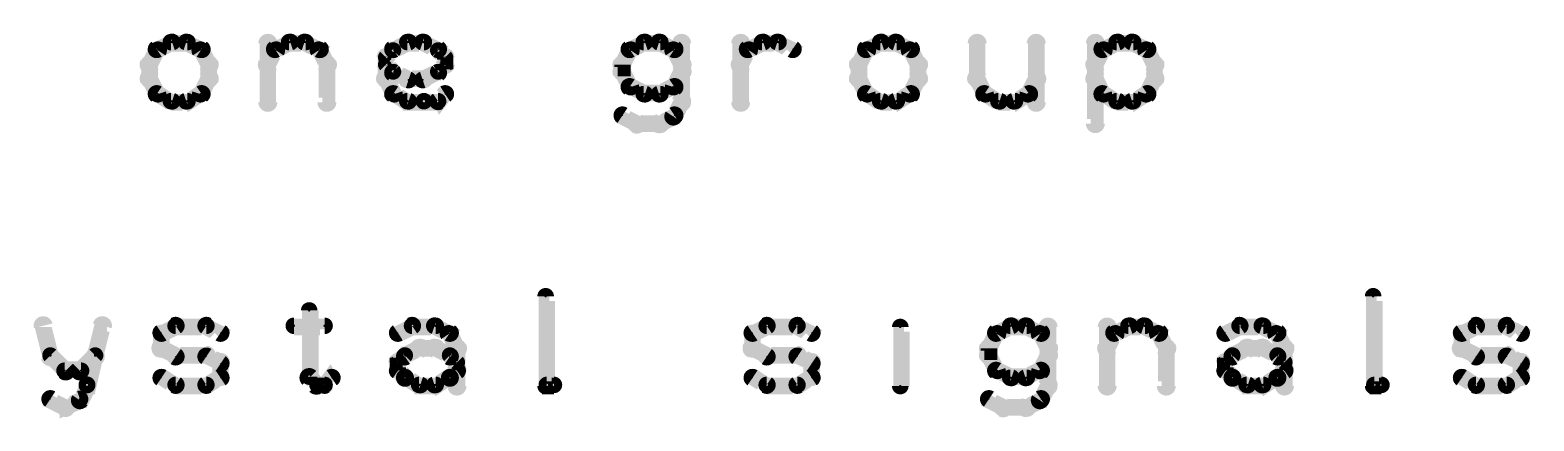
# Model space of a CAD drawing. Extents: x 7835 to 14160, y 8914 to 11568.
# Drawn here: x 13524 to 14160, y 8914 to 9080 of the extents above; entities that cross this region are included whole.
import ezdxf

# ---------------------------------------------------------------- set-up
doc = ezdxf.new("R2010")
doc.units = 0
doc.layers.add('DOCUMENTATION1', color=3, linetype='CONTINUOUS')

msp = doc.modelspace()

# ---------------------------------------------------------------- linework, layer by layer
at = {"layer": 'DOCUMENTATION1', "color": 94}
for points in [[(13585, 9073, 4, 4, 1), (13584, 9076, 0, 0, 0), (13584, 9074, 0, 0, 0), (13584, 9074, 7, 7, 0), (13578, 9071, 7, 7, 0), (13578, 9071, 0, 0, 0), (13578, 9071, 4, 4, 0), (13577, 9073, 4, 4, 1), (13579, 9070, 0, 0, 0)], [(13591, 9073, 4, 4, 1), (13591, 9076, 0, 0, 0), (13591, 9074, 0, 0, 0), (13591, 9074, 7, 7, 0), (13584, 9074, 7, 7, 0), (13584, 9074, 0, 0, 0), (13584, 9074, 4, 4, 0), (13584, 9076, 4, 4, 1), (13584, 9073, 0, 0, 0)], [(13596, 9070, 4, 4, 1), (13598, 9073, 0, 0, 0), (13597, 9071, 0, 0, 0), (13597, 9071, 7, 7, 0), (13591, 9074, 7, 7, 0), (13591, 9074, 0, 0, 0), (13591, 9074, 4, 4, 0), (13591, 9076, 4, 4, 1), (13590, 9073, 0, 0, 0)], [(13623, 9049, 4, 4, 1), (13627, 9049, 0, 0, 0), (13625, 9049, 0, 0, 0), (13625, 9049, 7, 7, 0), (13625, 9074, 7, 7, 0), (13625, 9074, 0, 0, 0), (13625, 9074, 4, 4, 0), (13627, 9074, 4, 4, 1), (13623, 9074, 0, 0, 0)], [(13627, 9073, 4, 4, 1), (13629, 9070, 0, 0, 0), (13628, 9071, 0, 0, 0), (13628, 9071, 7, 7, 0), (13634, 9074, 7, 7, 0), (13634, 9074, 0, 0, 0), (13634, 9074, 4, 4, 0), (13635, 9073, 4, 4, 1), (13634, 9076, 0, 0, 0)], [(13634, 9076, 4, 4, 1), (13634, 9073, 0, 0, 0), (13634, 9074, 0, 0, 0), (13634, 9074, 7, 7, 0), (13641, 9074, 7, 7, 0), (13641, 9074, 0, 0, 0), (13641, 9074, 4, 4, 0), (13641, 9073, 4, 4, 1), (13641, 9076, 0, 0, 0)], [(13641, 9076, 4, 4, 1), (13640, 9073, 0, 0, 0), (13641, 9074, 0, 0, 0), (13641, 9074, 7, 7, 0), (13647, 9071, 7, 7, 0), (13647, 9071, 0, 0, 0), (13647, 9071, 4, 4, 0), (13646, 9070, 4, 4, 1), (13648, 9073, 0, 0, 0)], [(13677, 9073, 4, 4, 1), (13679, 9070, 0, 0, 0), (13678, 9071, 0, 0, 0), (13678, 9071, 7, 7, 0), (13684, 9074, 7, 7, 0), (13684, 9074, 0, 0, 0), (13684, 9074, 4, 4, 0), (13685, 9073, 4, 4, 1), (13684, 9076, 0, 0, 0)], [(13684, 9076, 4, 4, 1), (13684, 9073, 0, 0, 0), (13684, 9074, 0, 0, 0), (13684, 9074, 7, 7, 0), (13691, 9074, 7, 7, 0), (13691, 9074, 0, 0, 0), (13691, 9074, 4, 4, 0), (13691, 9073, 4, 4, 1), (13691, 9076, 0, 0, 0)], [(13691, 9076, 4, 4, 1), (13690, 9073, 0, 0, 0), (13691, 9074, 0, 0, 0), (13691, 9074, 7, 7, 0), (13697, 9071, 7, 7, 0), (13697, 9071, 0, 0, 0), (13697, 9071, 4, 4, 0), (13696, 9070, 4, 4, 1), (13698, 9073, 0, 0, 0)], [(13785, 9073, 4, 4, 1), (13784, 9076, 0, 0, 0), (13784, 9074, 0, 0, 0), (13784, 9074, 7, 7, 0), (13778, 9071, 7, 7, 0), (13778, 9071, 0, 0, 0), (13778, 9071, 4, 4, 0), (13777, 9073, 4, 4, 1), (13779, 9070, 0, 0, 0)], [(13791, 9073, 4, 4, 1), (13791, 9076, 0, 0, 0), (13791, 9074, 0, 0, 0), (13791, 9074, 7, 7, 0), (13784, 9074, 7, 7, 0), (13784, 9074, 0, 0, 0), (13784, 9074, 4, 4, 0), (13784, 9076, 4, 4, 1), (13784, 9073, 0, 0, 0)], [(13796, 9070, 4, 4, 1), (13798, 9073, 0, 0, 0), (13797, 9071, 0, 0, 0), (13797, 9071, 7, 7, 0), (13791, 9074, 7, 7, 0), (13791, 9074, 0, 0, 0), (13791, 9074, 4, 4, 0), (13791, 9076, 4, 4, 1), (13790, 9073, 0, 0, 0)], [(13802, 9074, 4, 4, 1), (13798, 9074, 0, 0, 0), (13800, 9074, 0, 0, 0), (13800, 9074, 7, 7, 0), (13800, 9049, 7, 7, 0), (13800, 9049, 0, 0, 0), (13800, 9049, 4, 4, 0), (13798, 9049, 4, 4, 1), (13802, 9049, 0, 0, 0)], [(13823, 9049, 4, 4, 1), (13827, 9049, 0, 0, 0), (13825, 9049, 0, 0, 0), (13825, 9049, 7, 7, 0), (13825, 9074, 7, 7, 0), (13825, 9074, 0, 0, 0), (13825, 9074, 4, 4, 0), (13827, 9074, 4, 4, 1), (13823, 9074, 0, 0, 0)], [(13827, 9073, 4, 4, 1), (13829, 9070, 0, 0, 0), (13828, 9071, 0, 0, 0), (13828, 9071, 7, 7, 0), (13834, 9074, 7, 7, 0), (13834, 9074, 0, 0, 0), (13834, 9074, 4, 4, 0), (13835, 9073, 4, 4, 1), (13834, 9076, 0, 0, 0)], [(13834, 9076, 4, 4, 1), (13834, 9073, 0, 0, 0), (13834, 9074, 0, 0, 0), (13834, 9074, 7, 7, 0), (13841, 9074, 7, 7, 0), (13841, 9074, 0, 0, 0), (13841, 9074, 4, 4, 0), (13841, 9073, 4, 4, 1), (13841, 9076, 0, 0, 0)], [(13841, 9076, 4, 4, 1), (13840, 9073, 0, 0, 0), (13841, 9074, 0, 0, 0), (13841, 9074, 7, 7, 0), (13847, 9071, 7, 7, 0), (13847, 9071, 0, 0, 0), (13847, 9071, 4, 4, 0), (13846, 9070, 4, 4, 1), (13848, 9073, 0, 0, 0)], [(13885, 9073, 4, 4, 1), (13884, 9076, 0, 0, 0), (13884, 9074, 0, 0, 0), (13884, 9074, 7, 7, 0), (13878, 9071, 7, 7, 0), (13878, 9071, 0, 0, 0), (13878, 9071, 4, 4, 0), (13877, 9073, 4, 4, 1), (13879, 9070, 0, 0, 0)], [(13891, 9073, 4, 4, 1), (13891, 9076, 0, 0, 0), (13891, 9074, 0, 0, 0), (13891, 9074, 7, 7, 0), (13884, 9074, 7, 7, 0), (13884, 9074, 0, 0, 0), (13884, 9074, 4, 4, 0), (13884, 9076, 4, 4, 1), (13884, 9073, 0, 0, 0)], [(13896, 9070, 4, 4, 1), (13898, 9073, 0, 0, 0), (13897, 9071, 0, 0, 0), (13897, 9071, 7, 7, 0), (13891, 9074, 7, 7, 0), (13891, 9074, 0, 0, 0), (13891, 9074, 4, 4, 0), (13891, 9076, 4, 4, 1), (13890, 9073, 0, 0, 0)], [(13927, 9074, 4, 4, 1), (13923, 9074, 0, 0, 0), (13925, 9074, 0, 0, 0), (13925, 9074, 7, 7, 0), (13925, 9059, 7, 7, 0), (13925, 9059, 0, 0, 0), (13925, 9059, 4, 4, 0), (13923, 9059, 4, 4, 1), (13927, 9059, 0, 0, 0)], [(13952, 9074, 4, 4, 1), (13948, 9074, 0, 0, 0), (13950, 9074, 0, 0, 0), (13950, 9074, 7, 7, 0), (13950, 9049, 7, 7, 0), (13950, 9049, 0, 0, 0), (13950, 9049, 4, 4, 0), (13948, 9049, 4, 4, 1), (13952, 9049, 0, 0, 0)], [(13977, 9074, 4, 4, 1), (13973, 9074, 0, 0, 0), (13975, 9074, 0, 0, 0), (13975, 9074, 7, 7, 0), (13975, 9040, 7, 7, 0), (13975, 9040, 0, 0, 0), (13975, 9040, 4, 4, 0), (13973, 9040, 4, 4, 1), (13977, 9040, 0, 0, 0)], [(13985, 9073, 4, 4, 1), (13984, 9076, 0, 0, 0), (13984, 9074, 0, 0, 0), (13984, 9074, 7, 7, 0), (13978, 9071, 7, 7, 0), (13978, 9071, 0, 0, 0), (13978, 9071, 4, 4, 0), (13977, 9073, 4, 4, 1), (13979, 9070, 0, 0, 0)], [(13991, 9073, 4, 4, 1), (13991, 9076, 0, 0, 0), (13991, 9074, 0, 0, 0), (13991, 9074, 7, 7, 0), (13984, 9074, 7, 7, 0), (13984, 9074, 0, 0, 0), (13984, 9074, 4, 4, 0), (13984, 9076, 4, 4, 1), (13984, 9073, 0, 0, 0)], [(13996, 9070, 4, 4, 1), (13998, 9073, 0, 0, 0), (13997, 9071, 0, 0, 0), (13997, 9071, 7, 7, 0), (13991, 9074, 7, 7, 0), (13991, 9074, 0, 0, 0), (13991, 9074, 4, 4, 0), (13991, 9076, 4, 4, 1), (13990, 9073, 0, 0, 0)], [(13580, 9070, 4, 4, 1), (13577, 9072, 0, 0, 0), (13578, 9071, 0, 0, 0), (13578, 9071, 7, 7, 0), (13575, 9065, 7, 7, 0), (13575, 9065, 0, 0, 0), (13575, 9065, 4, 4, 0), (13573, 9066, 4, 4, 1), (13577, 9064, 0, 0, 0)], [(13577, 9065, 4, 4, 1), (13573, 9065, 0, 0, 0), (13575, 9065, 0, 0, 0), (13575, 9065, 7, 7, 0), (13575, 9059, 7, 7, 0), (13575, 9059, 0, 0, 0), (13575, 9059, 4, 4, 0), (13573, 9059, 4, 4, 1), (13577, 9059, 0, 0, 0)], [(13598, 9064, 4, 4, 1), (13602, 9066, 0, 0, 0), (13600, 9065, 0, 0, 0), (13600, 9065, 7, 7, 0), (13597, 9071, 7, 7, 0), (13597, 9071, 0, 0, 0), (13597, 9071, 4, 4, 0), (13598, 9072, 4, 4, 1), (13595, 9070, 0, 0, 0)], [(13598, 9059, 4, 4, 1), (13602, 9059, 0, 0, 0), (13600, 9059, 0, 0, 0), (13600, 9059, 7, 7, 0), (13600, 9065, 7, 7, 0), (13600, 9065, 0, 0, 0), (13600, 9065, 4, 4, 0), (13602, 9065, 4, 4, 1), (13598, 9065, 0, 0, 0)], [(13623, 9066, 4, 4, 1), (13627, 9064, 0, 0, 0), (13625, 9065, 0, 0, 0), (13625, 9065, 7, 7, 0), (13628, 9071, 7, 7, 0), (13628, 9071, 0, 0, 0), (13628, 9071, 4, 4, 0), (13630, 9070, 4, 4, 1), (13627, 9072, 0, 0, 0)], [(13648, 9072, 4, 4, 1), (13645, 9070, 0, 0, 0), (13647, 9071, 0, 0, 0), (13647, 9071, 7, 7, 0), (13650, 9065, 7, 7, 0), (13650, 9065, 0, 0, 0), (13650, 9065, 4, 4, 0), (13648, 9064, 4, 4, 1), (13652, 9066, 0, 0, 0)], [(13652, 9065, 4, 4, 1), (13648, 9065, 0, 0, 0), (13650, 9065, 0, 0, 0), (13650, 9065, 7, 7, 0), (13650, 9049, 7, 7, 0), (13650, 9049, 0, 0, 0), (13650, 9049, 4, 4, 0), (13648, 9049, 4, 4, 1), (13652, 9049, 0, 0, 0)], [(13673, 9059, 4, 4, 1), (13677, 9059, 0, 0, 0), (13675, 9059, 0, 0, 0), (13675, 9059, 7, 7, 0), (13675, 9068, 7, 7, 0), (13675, 9068, 0, 0, 0), (13675, 9068, 4, 4, 0), (13677, 9068, 4, 4, 1), (13673, 9068, 0, 0, 0)], [(13674, 9069, 4, 4, 1), (13676, 9067, 0, 0, 0), (13675, 9068, 0, 0, 0), (13675, 9068, 7, 7, 0), (13678, 9071, 7, 7, 0), (13678, 9071, 0, 0, 0), (13678, 9071, 4, 4, 0), (13679, 9070, 4, 4, 1), (13677, 9072, 0, 0, 0)], [(13698, 9072, 4, 4, 1), (13696, 9070, 0, 0, 0), (13697, 9071, 0, 0, 0), (13697, 9071, 7, 7, 0), (13700, 9068, 7, 7, 0), (13700, 9068, 0, 0, 0), (13700, 9068, 4, 4, 0), (13699, 9067, 4, 4, 1), (13701, 9069, 0, 0, 0)], [(13702, 9068, 4, 4, 1), (13698, 9068, 0, 0, 0), (13700, 9068, 0, 0, 0), (13700, 9068, 7, 7, 0), (13700, 9065, 7, 7, 0), (13700, 9065, 0, 0, 0), (13700, 9065, 4, 4, 0), (13698, 9065, 4, 4, 1), (13702, 9065, 0, 0, 0)], [(13780, 9070, 4, 4, 1), (13777, 9072, 0, 0, 0), (13778, 9071, 0, 0, 0), (13778, 9071, 7, 7, 0), (13775, 9065, 7, 7, 0), (13775, 9065, 0, 0, 0), (13775, 9065, 4, 4, 0), (13773, 9066, 4, 4, 1), (13777, 9064, 0, 0, 0)], [(13777, 9065, 4, 4, 1), (13773, 9065, 0, 0, 0), (13775, 9065, 0, 0, 0), (13775, 9065, 7, 7, 0), (13775, 9062, 7, 7, 0), (13775, 9062, 0, 0, 0), (13775, 9062, 4, 4, 0), (13773, 9062, 4, 4, 1), (13777, 9062, 0, 0, 0)], [(13798, 9064, 4, 4, 1), (13802, 9066, 0, 0, 0), (13800, 9065, 0, 0, 0), (13800, 9065, 7, 7, 0), (13797, 9071, 7, 7, 0), (13797, 9071, 0, 0, 0), (13797, 9071, 4, 4, 0), (13798, 9072, 4, 4, 1), (13795, 9070, 0, 0, 0)], [(13823, 9066, 4, 4, 1), (13827, 9064, 0, 0, 0), (13825, 9065, 0, 0, 0), (13825, 9065, 7, 7, 0), (13828, 9071, 7, 7, 0), (13828, 9071, 0, 0, 0), (13828, 9071, 4, 4, 0), (13830, 9070, 4, 4, 1), (13827, 9072, 0, 0, 0)], [(13880, 9070, 4, 4, 1), (13877, 9072, 0, 0, 0), (13878, 9071, 0, 0, 0), (13878, 9071, 7, 7, 0), (13875, 9065, 7, 7, 0), (13875, 9065, 0, 0, 0), (13875, 9065, 4, 4, 0), (13873, 9066, 4, 4, 1), (13877, 9064, 0, 0, 0)], [(13877, 9065, 4, 4, 1), (13873, 9065, 0, 0, 0), (13875, 9065, 0, 0, 0), (13875, 9065, 7, 7, 0), (13875, 9059, 7, 7, 0), (13875, 9059, 0, 0, 0), (13875, 9059, 4, 4, 0), (13873, 9059, 4, 4, 1), (13877, 9059, 0, 0, 0)], [(13898, 9064, 4, 4, 1), (13902, 9066, 0, 0, 0), (13900, 9065, 0, 0, 0), (13900, 9065, 7, 7, 0), (13897, 9071, 7, 7, 0), (13897, 9071, 0, 0, 0), (13897, 9071, 4, 4, 0), (13898, 9072, 4, 4, 1), (13895, 9070, 0, 0, 0)], [(13898, 9059, 4, 4, 1), (13902, 9059, 0, 0, 0), (13900, 9059, 0, 0, 0), (13900, 9059, 7, 7, 0), (13900, 9065, 7, 7, 0), (13900, 9065, 0, 0, 0), (13900, 9065, 4, 4, 0), (13902, 9065, 4, 4, 1), (13898, 9065, 0, 0, 0)], [(13980, 9070, 4, 4, 1), (13977, 9072, 0, 0, 0), (13978, 9071, 0, 0, 0), (13978, 9071, 7, 7, 0), (13975, 9065, 7, 7, 0), (13975, 9065, 0, 0, 0), (13975, 9065, 4, 4, 0), (13973, 9066, 4, 4, 1), (13977, 9064, 0, 0, 0)], [(13977, 9065, 4, 4, 1), (13973, 9065, 0, 0, 0), (13975, 9065, 0, 0, 0), (13975, 9065, 7, 7, 0), (13975, 9059, 7, 7, 0), (13975, 9059, 0, 0, 0), (13975, 9059, 4, 4, 0), (13973, 9059, 4, 4, 1), (13977, 9059, 0, 0, 0)], [(13998, 9064, 4, 4, 1), (14002, 9066, 0, 0, 0), (14000, 9065, 0, 0, 0), (14000, 9065, 7, 7, 0), (13997, 9071, 7, 7, 0), (13997, 9071, 0, 0, 0), (13997, 9071, 4, 4, 0), (13998, 9072, 4, 4, 1), (13995, 9070, 0, 0, 0)], [(13998, 9059, 4, 4, 1), (14002, 9059, 0, 0, 0), (14000, 9059, 0, 0, 0), (14000, 9059, 7, 7, 0), (14000, 9065, 7, 7, 0), (14000, 9065, 0, 0, 0), (14000, 9065, 4, 4, 0), (14002, 9065, 4, 4, 1), (13998, 9065, 0, 0, 0)], [(13577, 9060, 4, 4, 1), (13573, 9058, 0, 0, 0), (13575, 9059, 0, 0, 0), (13575, 9059, 7, 7, 0), (13578, 9053, 7, 7, 0), (13578, 9053, 0, 0, 0), (13578, 9053, 4, 4, 0), (13577, 9052, 4, 4, 1), (13580, 9053, 0, 0, 0)], [(13595, 9053, 4, 4, 1), (13598, 9052, 0, 0, 0), (13597, 9053, 0, 0, 0), (13597, 9053, 7, 7, 0), (13600, 9059, 7, 7, 0), (13600, 9059, 0, 0, 0), (13600, 9059, 4, 4, 0), (13602, 9058, 4, 4, 1), (13598, 9060, 0, 0, 0)], [(13677, 9052, 4, 4, 1), (13680, 9053, 0, 0, 0), (13678, 9053, 0, 0, 0), (13678, 9053, 7, 7, 0), (13675, 9059, 7, 7, 0), (13675, 9059, 0, 0, 0), (13675, 9059, 4, 4, 0), (13677, 9060, 4, 4, 1), (13673, 9058, 0, 0, 0)], [(13677, 9061, 4, 4, 1), (13679, 9063, 0, 0, 0), (13678, 9062, 0, 0, 0), (13678, 9062, 7, 7, 0), (13675, 9065, 7, 7, 0), (13675, 9065, 0, 0, 0), (13675, 9065, 4, 4, 0), (13676, 9066, 4, 4, 1), (13674, 9064, 0, 0, 0)], [(13684, 9057, 4, 4, 1), (13685, 9060, 0, 0, 0), (13684, 9059, 0, 0, 0), (13684, 9059, 7, 7, 0), (13678, 9062, 7, 7, 0), (13678, 9062, 0, 0, 0), (13678, 9062, 4, 4, 0), (13679, 9063, 4, 4, 1), (13677, 9060, 0, 0, 0)], [(13691, 9057, 4, 4, 1), (13691, 9061, 0, 0, 0), (13691, 9059, 0, 0, 0), (13691, 9059, 7, 7, 0), (13684, 9059, 7, 7, 0), (13684, 9059, 0, 0, 0), (13684, 9059, 4, 4, 0), (13684, 9061, 4, 4, 1), (13684, 9057, 0, 0, 0)], [(13698, 9060, 4, 4, 1), (13696, 9063, 0, 0, 0), (13697, 9062, 0, 0, 0), (13697, 9062, 7, 7, 0), (13691, 9059, 7, 7, 0), (13691, 9059, 0, 0, 0), (13691, 9059, 4, 4, 0), (13690, 9060, 4, 4, 1), (13691, 9057, 0, 0, 0)], [(13701, 9064, 4, 4, 1), (13699, 9066, 0, 0, 0), (13700, 9065, 0, 0, 0), (13700, 9065, 7, 7, 0), (13697, 9062, 7, 7, 0), (13697, 9062, 0, 0, 0), (13697, 9062, 4, 4, 0), (13696, 9063, 4, 4, 1), (13698, 9061, 0, 0, 0)], [(13777, 9063, 4, 4, 1), (13773, 9061, 0, 0, 0), (13775, 9062, 0, 0, 0), (13775, 9062, 7, 7, 0), (13778, 9056, 7, 7, 0), (13778, 9056, 0, 0, 0), (13778, 9056, 4, 4, 0), (13777, 9055, 4, 4, 1), (13780, 9056, 0, 0, 0)], [(13795, 9056, 4, 4, 1), (13798, 9055, 0, 0, 0), (13797, 9056, 0, 0, 0), (13797, 9056, 7, 7, 0), (13800, 9062, 7, 7, 0), (13800, 9062, 0, 0, 0), (13800, 9062, 4, 4, 0), (13802, 9061, 4, 4, 1), (13798, 9063, 0, 0, 0)], [(13877, 9060, 4, 4, 1), (13873, 9058, 0, 0, 0), (13875, 9059, 0, 0, 0), (13875, 9059, 7, 7, 0), (13878, 9053, 7, 7, 0), (13878, 9053, 0, 0, 0), (13878, 9053, 4, 4, 0), (13877, 9052, 4, 4, 1), (13880, 9053, 0, 0, 0)], [(13895, 9053, 4, 4, 1), (13898, 9052, 0, 0, 0), (13897, 9053, 0, 0, 0), (13897, 9053, 7, 7, 0), (13900, 9059, 7, 7, 0), (13900, 9059, 0, 0, 0), (13900, 9059, 4, 4, 0), (13902, 9058, 4, 4, 1), (13898, 9060, 0, 0, 0)], [(13927, 9060, 4, 4, 1), (13923, 9058, 0, 0, 0), (13925, 9059, 0, 0, 0), (13925, 9059, 7, 7, 0), (13928, 9053, 7, 7, 0), (13928, 9053, 0, 0, 0), (13928, 9053, 4, 4, 0), (13927, 9052, 4, 4, 1), (13930, 9053, 0, 0, 0)], [(13945, 9053, 4, 4, 1), (13948, 9052, 0, 0, 0), (13947, 9053, 0, 0, 0), (13947, 9053, 7, 7, 0), (13950, 9059, 7, 7, 0), (13950, 9059, 0, 0, 0), (13950, 9059, 4, 4, 0), (13952, 9058, 4, 4, 1), (13948, 9060, 0, 0, 0)], [(13977, 9060, 4, 4, 1), (13973, 9058, 0, 0, 0), (13975, 9059, 0, 0, 0), (13975, 9059, 7, 7, 0), (13978, 9053, 7, 7, 0), (13978, 9053, 0, 0, 0), (13978, 9053, 4, 4, 0), (13977, 9052, 4, 4, 1), (13980, 9053, 0, 0, 0)], [(13995, 9053, 4, 4, 1), (13998, 9052, 0, 0, 0), (13997, 9053, 0, 0, 0), (13997, 9053, 7, 7, 0), (14000, 9059, 7, 7, 0), (14000, 9059, 0, 0, 0), (14000, 9059, 4, 4, 0), (14002, 9058, 4, 4, 1), (13998, 9060, 0, 0, 0)], [(13579, 9054, 4, 4, 1), (13577, 9051, 0, 0, 0), (13578, 9053, 0, 0, 0), (13578, 9053, 7, 7, 0), (13584, 9049, 7, 7, 0), (13584, 9049, 0, 0, 0), (13584, 9049, 4, 4, 0), (13584, 9048, 4, 4, 1), (13585, 9051, 0, 0, 0)], [(13590, 9051, 4, 4, 1), (13591, 9048, 0, 0, 0), (13591, 9049, 0, 0, 0), (13591, 9049, 7, 7, 0), (13597, 9053, 7, 7, 0), (13597, 9053, 0, 0, 0), (13597, 9053, 4, 4, 0), (13598, 9051, 4, 4, 1), (13596, 9054, 0, 0, 0)], [(13684, 9048, 4, 4, 1), (13685, 9051, 0, 0, 0), (13684, 9049, 0, 0, 0), (13684, 9049, 7, 7, 0), (13678, 9053, 7, 7, 0), (13678, 9053, 0, 0, 0), (13678, 9053, 4, 4, 0), (13679, 9054, 4, 4, 1), (13677, 9051, 0, 0, 0)], [(13701, 9051, 4, 4, 1), (13699, 9054, 0, 0, 0), (13700, 9053, 0, 0, 0), (13700, 9053, 7, 7, 0), (13697, 9049, 7, 7, 0), (13697, 9049, 0, 0, 0), (13697, 9049, 4, 4, 0), (13696, 9051, 4, 4, 1), (13698, 9048, 0, 0, 0)], [(13779, 9057, 4, 4, 1), (13777, 9054, 0, 0, 0), (13778, 9056, 0, 0, 0), (13778, 9056, 7, 7, 0), (13784, 9053, 7, 7, 0), (13784, 9053, 0, 0, 0), (13784, 9053, 4, 4, 0), (13784, 9051, 4, 4, 1), (13785, 9054, 0, 0, 0)], [(13790, 9054, 4, 4, 1), (13791, 9051, 0, 0, 0), (13791, 9053, 0, 0, 0), (13791, 9053, 7, 7, 0), (13797, 9056, 7, 7, 0), (13797, 9056, 0, 0, 0), (13797, 9056, 4, 4, 0), (13798, 9054, 4, 4, 1), (13796, 9057, 0, 0, 0)], [(13879, 9054, 4, 4, 1), (13877, 9051, 0, 0, 0), (13878, 9053, 0, 0, 0), (13878, 9053, 7, 7, 0), (13884, 9049, 7, 7, 0), (13884, 9049, 0, 0, 0), (13884, 9049, 4, 4, 0), (13884, 9048, 4, 4, 1), (13885, 9051, 0, 0, 0)], [(13890, 9051, 4, 4, 1), (13891, 9048, 0, 0, 0), (13891, 9049, 0, 0, 0), (13891, 9049, 7, 7, 0), (13897, 9053, 7, 7, 0), (13897, 9053, 0, 0, 0), (13897, 9053, 4, 4, 0), (13898, 9051, 4, 4, 1), (13896, 9054, 0, 0, 0)], [(13929, 9054, 4, 4, 1), (13927, 9051, 0, 0, 0), (13928, 9053, 0, 0, 0), (13928, 9053, 7, 7, 0), (13934, 9049, 7, 7, 0), (13934, 9049, 0, 0, 0), (13934, 9049, 4, 4, 0), (13934, 9048, 4, 4, 1), (13935, 9051, 0, 0, 0)], [(13940, 9051, 4, 4, 1), (13941, 9048, 0, 0, 0), (13941, 9049, 0, 0, 0), (13941, 9049, 7, 7, 0), (13947, 9053, 7, 7, 0), (13947, 9053, 0, 0, 0), (13947, 9053, 4, 4, 0), (13948, 9051, 4, 4, 1), (13946, 9054, 0, 0, 0)], [(13979, 9054, 4, 4, 1), (13977, 9051, 0, 0, 0), (13978, 9053, 0, 0, 0), (13978, 9053, 7, 7, 0), (13984, 9049, 7, 7, 0), (13984, 9049, 0, 0, 0), (13984, 9049, 4, 4, 0), (13984, 9048, 4, 4, 1), (13985, 9051, 0, 0, 0)], [(13990, 9051, 4, 4, 1), (13991, 9048, 0, 0, 0), (13991, 9049, 0, 0, 0), (13991, 9049, 7, 7, 0), (13997, 9053, 7, 7, 0), (13997, 9053, 0, 0, 0), (13997, 9053, 4, 4, 0), (13998, 9051, 4, 4, 1), (13996, 9054, 0, 0, 0)], [(13584, 9051, 4, 4, 1), (13584, 9048, 0, 0, 0), (13584, 9049, 0, 0, 0), (13584, 9049, 7, 7, 0), (13591, 9049, 7, 7, 0), (13591, 9049, 0, 0, 0), (13591, 9049, 4, 4, 0), (13591, 9048, 4, 4, 1), (13591, 9051, 0, 0, 0)], [(13691, 9048, 4, 4, 1), (13691, 9051, 0, 0, 0), (13691, 9049, 0, 0, 0), (13691, 9049, 7, 7, 0), (13684, 9049, 7, 7, 0), (13684, 9049, 0, 0, 0), (13684, 9049, 4, 4, 0), (13684, 9051, 4, 4, 1), (13684, 9048, 0, 0, 0)], [(13697, 9048, 4, 4, 1), (13697, 9051, 0, 0, 0), (13697, 9049, 0, 0, 0), (13697, 9049, 7, 7, 0), (13691, 9049, 7, 7, 0), (13691, 9049, 0, 0, 0), (13691, 9049, 4, 4, 0), (13691, 9051, 4, 4, 1), (13691, 9048, 0, 0, 0)], [(13784, 9054, 4, 4, 1), (13784, 9051, 0, 0, 0), (13784, 9053, 0, 0, 0), (13784, 9053, 7, 7, 0), (13791, 9053, 7, 7, 0), (13791, 9053, 0, 0, 0), (13791, 9053, 4, 4, 0), (13791, 9051, 4, 4, 1), (13791, 9054, 0, 0, 0)], [(13802, 9049, 4, 4, 1), (13798, 9050, 0, 0, 0), (13800, 9049, 0, 0, 0), (13800, 9049, 7, 7, 0), (13797, 9043, 7, 7, 0), (13797, 9043, 0, 0, 0), (13797, 9043, 4, 4, 0), (13795, 9044, 4, 4, 1), (13798, 9042, 0, 0, 0)], [(13884, 9051, 4, 4, 1), (13884, 9048, 0, 0, 0), (13884, 9049, 0, 0, 0), (13884, 9049, 7, 7, 0), (13891, 9049, 7, 7, 0), (13891, 9049, 0, 0, 0), (13891, 9049, 4, 4, 0), (13891, 9048, 4, 4, 1), (13891, 9051, 0, 0, 0)], [(13934, 9051, 4, 4, 1), (13934, 9048, 0, 0, 0), (13934, 9049, 0, 0, 0), (13934, 9049, 7, 7, 0), (13941, 9049, 7, 7, 0), (13941, 9049, 0, 0, 0), (13941, 9049, 4, 4, 0), (13941, 9048, 4, 4, 1), (13941, 9051, 0, 0, 0)], [(13984, 9051, 4, 4, 1), (13984, 9048, 0, 0, 0), (13984, 9049, 0, 0, 0), (13984, 9049, 7, 7, 0), (13991, 9049, 7, 7, 0), (13991, 9049, 0, 0, 0), (13991, 9049, 4, 4, 0), (13991, 9048, 4, 4, 1), (13991, 9051, 0, 0, 0)], [(13780, 9038, 4, 4, 1), (13782, 9042, 0, 0, 0), (13781, 9040, 0, 0, 0), (13781, 9040, 7, 7, 0), (13775, 9043, 7, 7, 0), (13775, 9043, 0, 0, 0), (13775, 9043, 4, 4, 0), (13776, 9045, 4, 4, 1), (13774, 9042, 0, 0, 0)], [(13791, 9038, 4, 4, 1), (13791, 9042, 0, 0, 0), (13791, 9040, 0, 0, 0), (13791, 9040, 7, 7, 0), (13781, 9040, 7, 7, 0), (13781, 9040, 0, 0, 0), (13781, 9040, 4, 4, 0), (13781, 9042, 4, 4, 1), (13781, 9038, 0, 0, 0)], [(13798, 9042, 4, 4, 1), (13796, 9045, 0, 0, 0), (13797, 9043, 0, 0, 0), (13797, 9043, 7, 7, 0), (13791, 9040, 7, 7, 0), (13791, 9040, 0, 0, 0), (13791, 9040, 4, 4, 0), (13790, 9042, 4, 4, 1), (13791, 9038, 0, 0, 0)], [(13741, 8929, 4, 4, 1), (13744, 8929, 0, 0, 0), (13743, 8929, 0, 0, 0), (13743, 8929, 7, 7, 0), (13743, 8967, 7, 7, 0), (13743, 8967, 0, 0, 0), (13743, 8967, 4, 4, 0), (13744, 8967, 4, 4, 1), (13741, 8967, 0, 0, 0)], [(14091, 8929, 4, 4, 1), (14094, 8929, 0, 0, 0), (14093, 8929, 0, 0, 0), (14093, 8929, 7, 7, 0), (14093, 8967, 7, 7, 0), (14093, 8967, 0, 0, 0), (14093, 8967, 4, 4, 0), (14094, 8967, 4, 4, 1), (14091, 8967, 0, 0, 0)], [(13644, 8961, 4, 4, 1), (13641, 8961, 0, 0, 0), (13643, 8961, 0, 0, 0), (13643, 8961, 7, 7, 0), (13643, 8933, 7, 7, 0), (13643, 8933, 0, 0, 0), (13643, 8933, 4, 4, 0), (13641, 8933, 4, 4, 1), (13644, 8933, 0, 0, 0)], [(13893, 8964, 4, 4, 1), (13893, 8964, 0, 0, 0), (13893, 8964, 0, 0, 0), (13893, 8964, 7, 7, 0), (13893, 8964, 7, 7, 0), (13893, 8964, 0, 0, 0), (13893, 8964, 4, 4, 0), (13893, 8964, 4, 4, 1), (13893, 8964, 0, 0, 0)], [(13532, 8955, 4, 4, 1), (13528, 8954, 0, 0, 0), (13530, 8954, 0, 0, 0), (13530, 8954, 7, 7, 0), (13533, 8942, 7, 7, 0), (13533, 8942, 0, 0, 0), (13533, 8942, 4, 4, 0), (13531, 8941, 4, 4, 1), (13535, 8942, 0, 0, 0)], [(13550, 8942, 4, 4, 1), (13554, 8941, 0, 0, 0), (13552, 8942, 0, 0, 0), (13552, 8942, 7, 7, 0), (13555, 8954, 7, 7, 0), (13555, 8954, 0, 0, 0), (13555, 8954, 4, 4, 0), (13557, 8954, 4, 4, 1), (13553, 8955, 0, 0, 0)], [(13578, 8945, 4, 4, 1), (13582, 8945, 0, 0, 0), (13580, 8945, 0, 0, 0), (13580, 8945, 7, 7, 0), (13580, 8951, 7, 7, 0), (13580, 8951, 0, 0, 0), (13580, 8951, 4, 4, 0), (13582, 8951, 4, 4, 1), (13578, 8951, 0, 0, 0)], [(13579, 8953, 4, 4, 1), (13581, 8950, 0, 0, 0), (13580, 8951, 0, 0, 0), (13580, 8951, 7, 7, 0), (13586, 8954, 7, 7, 0), (13586, 8954, 0, 0, 0), (13586, 8954, 4, 4, 0), (13587, 8953, 4, 4, 1), (13585, 8956, 0, 0, 0)], [(13586, 8956, 4, 4, 1), (13586, 8953, 0, 0, 0), (13586, 8954, 0, 0, 0), (13586, 8954, 7, 7, 0), (13599, 8954, 7, 7, 0), (13599, 8954, 0, 0, 0), (13599, 8954, 4, 4, 0), (13599, 8953, 4, 4, 1), (13599, 8956, 0, 0, 0)], [(13600, 8956, 4, 4, 1), (13598, 8953, 0, 0, 0), (13599, 8954, 0, 0, 0), (13599, 8954, 7, 7, 0), (13605, 8951, 7, 7, 0), (13605, 8951, 0, 0, 0), (13605, 8951, 4, 4, 0), (13604, 8950, 4, 4, 1), (13606, 8953, 0, 0, 0)], [(13636, 8956, 4, 4, 1), (13636, 8953, 0, 0, 0), (13636, 8954, 0, 0, 0), (13636, 8954, 7, 7, 0), (13649, 8954, 7, 7, 0), (13649, 8954, 0, 0, 0), (13649, 8954, 4, 4, 0), (13649, 8953, 4, 4, 1), (13649, 8956, 0, 0, 0)], [(13679, 8953, 4, 4, 1), (13681, 8950, 0, 0, 0), (13680, 8951, 0, 0, 0), (13680, 8951, 7, 7, 0), (13686, 8954, 7, 7, 0), (13686, 8954, 0, 0, 0), (13686, 8954, 4, 4, 0), (13687, 8953, 4, 4, 1), (13685, 8956, 0, 0, 0)], [(13686, 8956, 4, 4, 1), (13686, 8953, 0, 0, 0), (13686, 8954, 0, 0, 0), (13686, 8954, 7, 7, 0), (13696, 8954, 7, 7, 0), (13696, 8954, 0, 0, 0), (13696, 8954, 4, 4, 0), (13696, 8953, 4, 4, 1), (13696, 8956, 0, 0, 0)], [(13696, 8956, 4, 4, 1), (13695, 8953, 0, 0, 0), (13696, 8954, 0, 0, 0), (13696, 8954, 7, 7, 0), (13702, 8951, 7, 7, 0), (13702, 8951, 0, 0, 0), (13702, 8951, 4, 4, 0), (13701, 8950, 4, 4, 1), (13703, 8953, 0, 0, 0)], [(13703, 8952, 4, 4, 1), (13700, 8950, 0, 0, 0), (13702, 8951, 0, 0, 0), (13702, 8951, 7, 7, 0), (13705, 8945, 7, 7, 0), (13705, 8945, 0, 0, 0), (13705, 8945, 4, 4, 0), (13703, 8944, 4, 4, 1), (13707, 8946, 0, 0, 0)], [(13828, 8945, 4, 4, 1), (13832, 8945, 0, 0, 0), (13830, 8945, 0, 0, 0), (13830, 8945, 7, 7, 0), (13830, 8951, 7, 7, 0), (13830, 8951, 0, 0, 0), (13830, 8951, 4, 4, 0), (13832, 8951, 4, 4, 1), (13828, 8951, 0, 0, 0)], [(13829, 8953, 4, 4, 1), (13831, 8950, 0, 0, 0), (13830, 8951, 0, 0, 0), (13830, 8951, 7, 7, 0), (13836, 8954, 7, 7, 0), (13836, 8954, 0, 0, 0), (13836, 8954, 4, 4, 0), (13837, 8953, 4, 4, 1), (13835, 8956, 0, 0, 0)], [(13836, 8956, 4, 4, 1), (13836, 8953, 0, 0, 0), (13836, 8954, 0, 0, 0), (13836, 8954, 7, 7, 0), (13849, 8954, 7, 7, 0), (13849, 8954, 0, 0, 0), (13849, 8954, 4, 4, 0), (13849, 8953, 4, 4, 1), (13849, 8956, 0, 0, 0)], [(13850, 8956, 4, 4, 1), (13848, 8953, 0, 0, 0), (13849, 8954, 0, 0, 0), (13849, 8954, 7, 7, 0), (13855, 8951, 7, 7, 0), (13855, 8951, 0, 0, 0), (13855, 8951, 4, 4, 0), (13854, 8950, 4, 4, 1), (13856, 8953, 0, 0, 0)], [(13891, 8929, 4, 4, 1), (13894, 8929, 0, 0, 0), (13893, 8929, 0, 0, 0), (13893, 8929, 7, 7, 0), (13893, 8954, 7, 7, 0), (13893, 8954, 0, 0, 0), (13893, 8954, 4, 4, 0), (13894, 8954, 4, 4, 1), (13891, 8954, 0, 0, 0)], [(13935, 8950, 4, 4, 1), (13932, 8952, 0, 0, 0), (13933, 8951, 0, 0, 0), (13933, 8951, 7, 7, 0), (13930, 8945, 7, 7, 0), (13930, 8945, 0, 0, 0), (13930, 8945, 4, 4, 0), (13928, 8946, 4, 4, 1), (13932, 8944, 0, 0, 0)], [(13940, 8953, 4, 4, 1), (13939, 8956, 0, 0, 0), (13939, 8954, 0, 0, 0), (13939, 8954, 7, 7, 0), (13933, 8951, 7, 7, 0), (13933, 8951, 0, 0, 0), (13933, 8951, 4, 4, 0), (13932, 8953, 4, 4, 1), (13934, 8950, 0, 0, 0)], [(13946, 8953, 4, 4, 1), (13946, 8956, 0, 0, 0), (13946, 8954, 0, 0, 0), (13946, 8954, 7, 7, 0), (13939, 8954, 7, 7, 0), (13939, 8954, 0, 0, 0), (13939, 8954, 4, 4, 0), (13939, 8956, 4, 4, 1), (13939, 8953, 0, 0, 0)], [(13951, 8950, 4, 4, 1), (13953, 8953, 0, 0, 0), (13952, 8951, 0, 0, 0), (13952, 8951, 7, 7, 0), (13946, 8954, 7, 7, 0), (13946, 8954, 0, 0, 0), (13946, 8954, 4, 4, 0), (13946, 8956, 4, 4, 1), (13945, 8953, 0, 0, 0)], [(13953, 8944, 4, 4, 1), (13957, 8946, 0, 0, 0), (13955, 8945, 0, 0, 0), (13955, 8945, 7, 7, 0), (13952, 8951, 7, 7, 0), (13952, 8951, 0, 0, 0), (13952, 8951, 4, 4, 0), (13953, 8952, 4, 4, 1), (13950, 8950, 0, 0, 0)], [(13957, 8954, 4, 4, 1), (13953, 8954, 0, 0, 0), (13955, 8954, 0, 0, 0), (13955, 8954, 7, 7, 0), (13955, 8929, 7, 7, 0), (13955, 8929, 0, 0, 0), (13955, 8929, 4, 4, 0), (13953, 8929, 4, 4, 1), (13957, 8929, 0, 0, 0)], [(13978, 8946, 4, 4, 1), (13982, 8944, 0, 0, 0), (13980, 8945, 0, 0, 0), (13980, 8945, 7, 7, 0), (13983, 8951, 7, 7, 0), (13983, 8951, 0, 0, 0), (13983, 8951, 4, 4, 0), (13985, 8950, 4, 4, 1), (13982, 8952, 0, 0, 0)], [(13978, 8929, 4, 4, 1), (13982, 8929, 0, 0, 0), (13980, 8929, 0, 0, 0), (13980, 8929, 7, 7, 0), (13980, 8954, 7, 7, 0), (13980, 8954, 0, 0, 0), (13980, 8954, 4, 4, 0), (13982, 8954, 4, 4, 1), (13978, 8954, 0, 0, 0)], [(13982, 8953, 4, 4, 1), (13984, 8950, 0, 0, 0), (13983, 8951, 0, 0, 0), (13983, 8951, 7, 7, 0), (13989, 8954, 7, 7, 0), (13989, 8954, 0, 0, 0), (13989, 8954, 4, 4, 0), (13990, 8953, 4, 4, 1), (13989, 8956, 0, 0, 0)], [(13989, 8956, 4, 4, 1), (13989, 8953, 0, 0, 0), (13989, 8954, 0, 0, 0), (13989, 8954, 7, 7, 0), (13996, 8954, 7, 7, 0), (13996, 8954, 0, 0, 0), (13996, 8954, 4, 4, 0), (13996, 8953, 4, 4, 1), (13996, 8956, 0, 0, 0)], [(13996, 8956, 4, 4, 1), (13995, 8953, 0, 0, 0), (13996, 8954, 0, 0, 0), (13996, 8954, 7, 7, 0), (14002, 8951, 7, 7, 0), (14002, 8951, 0, 0, 0), (14002, 8951, 4, 4, 0), (14001, 8950, 4, 4, 1), (14003, 8953, 0, 0, 0)], [(14003, 8952, 4, 4, 1), (14000, 8950, 0, 0, 0), (14002, 8951, 0, 0, 0), (14002, 8951, 7, 7, 0), (14005, 8945, 7, 7, 0), (14005, 8945, 0, 0, 0), (14005, 8945, 4, 4, 0), (14003, 8944, 4, 4, 1), (14007, 8946, 0, 0, 0)], [(14029, 8953, 4, 4, 1), (14031, 8950, 0, 0, 0), (14030, 8951, 0, 0, 0), (14030, 8951, 7, 7, 0), (14036, 8954, 7, 7, 0), (14036, 8954, 0, 0, 0), (14036, 8954, 4, 4, 0), (14037, 8953, 4, 4, 1), (14035, 8956, 0, 0, 0)], [(14036, 8956, 4, 4, 1), (14036, 8953, 0, 0, 0), (14036, 8954, 0, 0, 0), (14036, 8954, 7, 7, 0), (14046, 8954, 7, 7, 0), (14046, 8954, 0, 0, 0), (14046, 8954, 4, 4, 0), (14046, 8953, 4, 4, 1), (14046, 8956, 0, 0, 0)], [(14046, 8956, 4, 4, 1), (14045, 8953, 0, 0, 0), (14046, 8954, 0, 0, 0), (14046, 8954, 7, 7, 0), (14052, 8951, 7, 7, 0), (14052, 8951, 0, 0, 0), (14052, 8951, 4, 4, 0), (14051, 8950, 4, 4, 1), (14053, 8953, 0, 0, 0)], [(14053, 8952, 4, 4, 1), (14050, 8950, 0, 0, 0), (14052, 8951, 0, 0, 0), (14052, 8951, 7, 7, 0), (14055, 8945, 7, 7, 0), (14055, 8945, 0, 0, 0), (14055, 8945, 4, 4, 0), (14053, 8944, 4, 4, 1), (14057, 8946, 0, 0, 0)], [(14128, 8945, 4, 4, 1), (14132, 8945, 0, 0, 0), (14130, 8945, 0, 0, 0), (14130, 8945, 7, 7, 0), (14130, 8951, 7, 7, 0), (14130, 8951, 0, 0, 0), (14130, 8951, 4, 4, 0), (14132, 8951, 4, 4, 1), (14128, 8951, 0, 0, 0)], [(14129, 8953, 4, 4, 1), (14131, 8950, 0, 0, 0), (14130, 8951, 0, 0, 0), (14130, 8951, 7, 7, 0), (14136, 8954, 7, 7, 0), (14136, 8954, 0, 0, 0), (14136, 8954, 4, 4, 0), (14137, 8953, 4, 4, 1), (14135, 8956, 0, 0, 0)], [(14136, 8956, 4, 4, 1), (14136, 8953, 0, 0, 0), (14136, 8954, 0, 0, 0), (14136, 8954, 7, 7, 0), (14149, 8954, 7, 7, 0), (14149, 8954, 0, 0, 0), (14149, 8954, 4, 4, 0), (14149, 8953, 4, 4, 1), (14149, 8956, 0, 0, 0)], [(14150, 8956, 4, 4, 1), (14148, 8953, 0, 0, 0), (14149, 8954, 0, 0, 0), (14149, 8954, 7, 7, 0), (14155, 8951, 7, 7, 0), (14155, 8951, 0, 0, 0), (14155, 8951, 4, 4, 0), (14154, 8950, 4, 4, 1), (14156, 8953, 0, 0, 0)], [(13585, 8940, 4, 4, 1), (13587, 8943, 0, 0, 0), (13586, 8942, 0, 0, 0), (13586, 8942, 7, 7, 0), (13580, 8945, 7, 7, 0), (13580, 8945, 0, 0, 0), (13580, 8945, 4, 4, 0), (13581, 8947, 4, 4, 1), (13579, 8943, 0, 0, 0)], [(13682, 8943, 4, 4, 1), (13684, 8940, 0, 0, 0), (13683, 8942, 0, 0, 0), (13683, 8942, 7, 7, 0), (13689, 8945, 7, 7, 0), (13689, 8945, 0, 0, 0), (13689, 8945, 4, 4, 0), (13690, 8943, 4, 4, 1), (13689, 8947, 0, 0, 0)], [(13689, 8947, 4, 4, 1), (13689, 8943, 0, 0, 0), (13689, 8945, 0, 0, 0), (13689, 8945, 7, 7, 0), (13696, 8945, 7, 7, 0), (13696, 8945, 0, 0, 0), (13696, 8945, 4, 4, 0), (13696, 8943, 4, 4, 1), (13696, 8947, 0, 0, 0)], [(13696, 8947, 4, 4, 1), (13695, 8943, 0, 0, 0), (13696, 8945, 0, 0, 0), (13696, 8945, 7, 7, 0), (13702, 8942, 7, 7, 0), (13702, 8942, 0, 0, 0), (13702, 8942, 4, 4, 0), (13701, 8940, 4, 4, 1), (13703, 8943, 0, 0, 0)], [(13707, 8945, 4, 4, 1), (13703, 8945, 0, 0, 0), (13705, 8945, 0, 0, 0), (13705, 8945, 7, 7, 0), (13705, 8936, 7, 7, 0), (13705, 8936, 0, 0, 0), (13705, 8936, 4, 4, 0), (13703, 8936, 4, 4, 1), (13707, 8936, 0, 0, 0)], [(13835, 8940, 4, 4, 1), (13837, 8943, 0, 0, 0), (13836, 8942, 0, 0, 0), (13836, 8942, 7, 7, 0), (13830, 8945, 7, 7, 0), (13830, 8945, 0, 0, 0), (13830, 8945, 4, 4, 0), (13831, 8947, 4, 4, 1), (13829, 8943, 0, 0, 0)], [(13932, 8945, 4, 4, 1), (13928, 8945, 0, 0, 0), (13930, 8945, 0, 0, 0), (13930, 8945, 7, 7, 0), (13930, 8942, 7, 7, 0), (13930, 8942, 0, 0, 0), (13930, 8942, 4, 4, 0), (13928, 8942, 4, 4, 1), (13932, 8942, 0, 0, 0)], [(14007, 8945, 4, 4, 1), (14003, 8945, 0, 0, 0), (14005, 8945, 0, 0, 0), (14005, 8945, 7, 7, 0), (14005, 8929, 7, 7, 0), (14005, 8929, 0, 0, 0), (14005, 8929, 4, 4, 0), (14003, 8929, 4, 4, 1), (14007, 8929, 0, 0, 0)], [(14032, 8943, 4, 4, 1), (14034, 8940, 0, 0, 0), (14033, 8942, 0, 0, 0), (14033, 8942, 7, 7, 0), (14039, 8945, 7, 7, 0), (14039, 8945, 0, 0, 0), (14039, 8945, 4, 4, 0), (14040, 8943, 4, 4, 1), (14039, 8947, 0, 0, 0)], [(14039, 8947, 4, 4, 1), (14039, 8943, 0, 0, 0), (14039, 8945, 0, 0, 0), (14039, 8945, 7, 7, 0), (14046, 8945, 7, 7, 0), (14046, 8945, 0, 0, 0), (14046, 8945, 4, 4, 0), (14046, 8943, 4, 4, 1), (14046, 8947, 0, 0, 0)], [(14046, 8947, 4, 4, 1), (14045, 8943, 0, 0, 0), (14046, 8945, 0, 0, 0), (14046, 8945, 7, 7, 0), (14052, 8942, 7, 7, 0), (14052, 8942, 0, 0, 0), (14052, 8942, 4, 4, 0), (14051, 8940, 4, 4, 1), (14053, 8943, 0, 0, 0)], [(14057, 8945, 4, 4, 1), (14053, 8945, 0, 0, 0), (14055, 8945, 0, 0, 0), (14055, 8945, 7, 7, 0), (14055, 8936, 7, 7, 0), (14055, 8936, 0, 0, 0), (14055, 8936, 4, 4, 0), (14053, 8936, 4, 4, 1), (14057, 8936, 0, 0, 0)], [(14135, 8940, 4, 4, 1), (14137, 8943, 0, 0, 0), (14136, 8942, 0, 0, 0), (14136, 8942, 7, 7, 0), (14130, 8945, 7, 7, 0), (14130, 8945, 0, 0, 0), (14130, 8945, 4, 4, 0), (14131, 8947, 4, 4, 1), (14129, 8943, 0, 0, 0)], [(13534, 8943, 4, 4, 1), (13532, 8941, 0, 0, 0), (13533, 8942, 0, 0, 0), (13533, 8942, 7, 7, 0), (13539, 8936, 7, 7, 0), (13539, 8936, 0, 0, 0), (13539, 8936, 4, 4, 0), (13538, 8934, 4, 4, 1), (13541, 8937, 0, 0, 0)], [(13544, 8937, 4, 4, 1), (13547, 8934, 0, 0, 0), (13546, 8936, 0, 0, 0), (13546, 8936, 7, 7, 0), (13552, 8942, 7, 7, 0), (13552, 8942, 0, 0, 0), (13552, 8942, 4, 4, 0), (13553, 8941, 4, 4, 1), (13551, 8943, 0, 0, 0)], [(13554, 8941, 4, 4, 1), (13550, 8942, 0, 0, 0), (13552, 8942, 0, 0, 0), (13552, 8942, 7, 7, 0), (13549, 8929, 7, 7, 0), (13549, 8929, 0, 0, 0), (13549, 8929, 4, 4, 0), (13547, 8930, 4, 4, 1), (13550, 8929, 0, 0, 0)], [(13599, 8940, 4, 4, 1), (13599, 8944, 0, 0, 0), (13599, 8942, 0, 0, 0), (13599, 8942, 7, 7, 0), (13586, 8942, 7, 7, 0), (13586, 8942, 0, 0, 0), (13586, 8942, 4, 4, 0), (13586, 8944, 4, 4, 1), (13586, 8940, 0, 0, 0)], [(13604, 8937, 4, 4, 1), (13606, 8940, 0, 0, 0), (13605, 8939, 0, 0, 0), (13605, 8939, 7, 7, 0), (13599, 8942, 7, 7, 0), (13599, 8942, 0, 0, 0), (13599, 8942, 4, 4, 0), (13600, 8943, 4, 4, 1), (13598, 8940, 0, 0, 0)], [(13603, 8933, 4, 4, 1), (13607, 8933, 0, 0, 0), (13605, 8933, 0, 0, 0), (13605, 8933, 7, 7, 0), (13605, 8939, 7, 7, 0), (13605, 8939, 0, 0, 0), (13605, 8939, 4, 4, 0), (13607, 8939, 4, 4, 1), (13603, 8939, 0, 0, 0)], [(13678, 8936, 4, 4, 1), (13682, 8936, 0, 0, 0), (13680, 8936, 0, 0, 0), (13680, 8936, 7, 7, 0), (13680, 8939, 7, 7, 0), (13680, 8939, 0, 0, 0), (13680, 8939, 4, 4, 0), (13682, 8939, 4, 4, 1), (13678, 8939, 0, 0, 0)], [(13679, 8940, 4, 4, 1), (13681, 8938, 0, 0, 0), (13680, 8939, 0, 0, 0), (13680, 8939, 7, 7, 0), (13683, 8942, 7, 7, 0), (13683, 8942, 0, 0, 0), (13683, 8942, 4, 4, 0), (13684, 8941, 4, 4, 1), (13682, 8943, 0, 0, 0)], [(13703, 8943, 4, 4, 1), (13701, 8941, 0, 0, 0), (13702, 8942, 0, 0, 0), (13702, 8942, 7, 7, 0), (13705, 8939, 7, 7, 0), (13705, 8939, 0, 0, 0), (13705, 8939, 4, 4, 0), (13704, 8938, 4, 4, 1), (13706, 8940, 0, 0, 0)], [(13849, 8940, 4, 4, 1), (13849, 8944, 0, 0, 0), (13849, 8942, 0, 0, 0), (13849, 8942, 7, 7, 0), (13836, 8942, 7, 7, 0), (13836, 8942, 0, 0, 0), (13836, 8942, 4, 4, 0), (13836, 8944, 4, 4, 1), (13836, 8940, 0, 0, 0)], [(13854, 8937, 4, 4, 1), (13856, 8940, 0, 0, 0), (13855, 8939, 0, 0, 0), (13855, 8939, 7, 7, 0), (13849, 8942, 7, 7, 0), (13849, 8942, 0, 0, 0), (13849, 8942, 4, 4, 0), (13850, 8943, 4, 4, 1), (13848, 8940, 0, 0, 0)], [(13853, 8933, 4, 4, 1), (13857, 8933, 0, 0, 0), (13855, 8933, 0, 0, 0), (13855, 8933, 7, 7, 0), (13855, 8939, 7, 7, 0), (13855, 8939, 0, 0, 0), (13855, 8939, 4, 4, 0), (13857, 8939, 4, 4, 1), (13853, 8939, 0, 0, 0)], [(13932, 8943, 4, 4, 1), (13928, 8941, 0, 0, 0), (13930, 8942, 0, 0, 0), (13930, 8942, 7, 7, 0), (13933, 8936, 7, 7, 0), (13933, 8936, 0, 0, 0), (13933, 8936, 4, 4, 0), (13932, 8935, 4, 4, 1), (13935, 8936, 0, 0, 0)], [(13950, 8936, 4, 4, 1), (13953, 8935, 0, 0, 0), (13952, 8936, 0, 0, 0), (13952, 8936, 7, 7, 0), (13955, 8942, 7, 7, 0), (13955, 8942, 0, 0, 0), (13955, 8942, 4, 4, 0), (13957, 8941, 4, 4, 1), (13953, 8943, 0, 0, 0)], [(14028, 8936, 4, 4, 1), (14032, 8936, 0, 0, 0), (14030, 8936, 0, 0, 0), (14030, 8936, 7, 7, 0), (14030, 8939, 7, 7, 0), (14030, 8939, 0, 0, 0), (14030, 8939, 4, 4, 0), (14032, 8939, 4, 4, 1), (14028, 8939, 0, 0, 0)], [(14029, 8940, 4, 4, 1), (14031, 8938, 0, 0, 0), (14030, 8939, 0, 0, 0), (14030, 8939, 7, 7, 0), (14033, 8942, 7, 7, 0), (14033, 8942, 0, 0, 0), (14033, 8942, 4, 4, 0), (14034, 8941, 4, 4, 1), (14032, 8943, 0, 0, 0)], [(14053, 8943, 4, 4, 1), (14051, 8941, 0, 0, 0), (14052, 8942, 0, 0, 0), (14052, 8942, 7, 7, 0), (14055, 8939, 7, 7, 0), (14055, 8939, 0, 0, 0), (14055, 8939, 4, 4, 0), (14054, 8938, 4, 4, 1), (14056, 8940, 0, 0, 0)], [(14149, 8940, 4, 4, 1), (14149, 8944, 0, 0, 0), (14149, 8942, 0, 0, 0), (14149, 8942, 7, 7, 0), (14136, 8942, 7, 7, 0), (14136, 8942, 0, 0, 0), (14136, 8942, 4, 4, 0), (14136, 8944, 4, 4, 1), (14136, 8940, 0, 0, 0)], [(14154, 8937, 4, 4, 1), (14156, 8940, 0, 0, 0), (14155, 8939, 0, 0, 0), (14155, 8939, 7, 7, 0), (14149, 8942, 7, 7, 0), (14149, 8942, 0, 0, 0), (14149, 8942, 4, 4, 0), (14150, 8943, 4, 4, 1), (14148, 8940, 0, 0, 0)], [(14153, 8933, 4, 4, 1), (14157, 8933, 0, 0, 0), (14155, 8933, 0, 0, 0), (14155, 8933, 7, 7, 0), (14155, 8939, 7, 7, 0), (14155, 8939, 0, 0, 0), (14155, 8939, 4, 4, 0), (14157, 8939, 4, 4, 1), (14153, 8939, 0, 0, 0)], [(13539, 8937, 4, 4, 1), (13539, 8934, 0, 0, 0), (13539, 8936, 0, 0, 0), (13539, 8936, 7, 7, 0), (13546, 8936, 7, 7, 0), (13546, 8936, 0, 0, 0), (13546, 8936, 4, 4, 0), (13546, 8934, 4, 4, 1), (13546, 8937, 0, 0, 0)], [(13581, 8934, 4, 4, 1), (13579, 8931, 0, 0, 0), (13580, 8933, 0, 0, 0), (13580, 8933, 7, 7, 0), (13586, 8929, 7, 7, 0), (13586, 8929, 0, 0, 0), (13586, 8929, 4, 4, 0), (13585, 8928, 4, 4, 1), (13587, 8931, 0, 0, 0)], [(13598, 8931, 4, 4, 1), (13600, 8928, 0, 0, 0), (13599, 8929, 0, 0, 0), (13599, 8929, 7, 7, 0), (13605, 8933, 7, 7, 0), (13605, 8933, 0, 0, 0), (13605, 8933, 4, 4, 0), (13606, 8931, 4, 4, 1), (13604, 8934, 0, 0, 0)], [(13644, 8934, 4, 4, 1), (13641, 8931, 0, 0, 0), (13643, 8933, 0, 0, 0), (13643, 8933, 7, 7, 0), (13646, 8929, 7, 7, 0), (13646, 8929, 0, 0, 0), (13646, 8929, 4, 4, 0), (13644, 8928, 4, 4, 1), (13647, 8931, 0, 0, 0)], [(13648, 8931, 4, 4, 1), (13650, 8928, 0, 0, 0), (13649, 8929, 0, 0, 0), (13649, 8929, 7, 7, 0), (13652, 8933, 7, 7, 0), (13652, 8933, 0, 0, 0), (13652, 8933, 4, 4, 0), (13653, 8931, 4, 4, 1), (13651, 8934, 0, 0, 0)], [(13682, 8931, 4, 4, 1), (13684, 8934, 0, 0, 0), (13683, 8933, 0, 0, 0), (13683, 8933, 7, 7, 0), (13680, 8936, 7, 7, 0), (13680, 8936, 0, 0, 0), (13680, 8936, 4, 4, 0), (13681, 8937, 4, 4, 1), (13679, 8934, 0, 0, 0)], [(13689, 8928, 4, 4, 1), (13690, 8931, 0, 0, 0), (13689, 8929, 0, 0, 0), (13689, 8929, 7, 7, 0), (13683, 8933, 7, 7, 0), (13683, 8933, 0, 0, 0), (13683, 8933, 4, 4, 0), (13684, 8934, 4, 4, 1), (13682, 8931, 0, 0, 0)], [(13703, 8931, 4, 4, 1), (13701, 8934, 0, 0, 0), (13702, 8933, 0, 0, 0), (13702, 8933, 7, 7, 0), (13696, 8929, 7, 7, 0), (13696, 8929, 0, 0, 0), (13696, 8929, 4, 4, 0), (13695, 8931, 4, 4, 1), (13696, 8928, 0, 0, 0)], [(13706, 8934, 4, 4, 1), (13704, 8937, 0, 0, 0), (13705, 8936, 0, 0, 0), (13705, 8936, 7, 7, 0), (13702, 8933, 7, 7, 0), (13702, 8933, 0, 0, 0), (13702, 8933, 4, 4, 0), (13701, 8934, 4, 4, 1), (13703, 8931, 0, 0, 0)], [(13707, 8936, 4, 4, 1), (13703, 8936, 0, 0, 0), (13705, 8936, 0, 0, 0), (13705, 8936, 7, 7, 0), (13705, 8929, 7, 7, 0), (13705, 8929, 0, 0, 0), (13705, 8929, 4, 4, 0), (13703, 8929, 4, 4, 1), (13707, 8929, 0, 0, 0)], [(13831, 8934, 4, 4, 1), (13829, 8931, 0, 0, 0), (13830, 8933, 0, 0, 0), (13830, 8933, 7, 7, 0), (13836, 8929, 7, 7, 0), (13836, 8929, 0, 0, 0), (13836, 8929, 4, 4, 0), (13835, 8928, 4, 4, 1), (13837, 8931, 0, 0, 0)], [(13848, 8931, 4, 4, 1), (13850, 8928, 0, 0, 0), (13849, 8929, 0, 0, 0), (13849, 8929, 7, 7, 0), (13855, 8933, 7, 7, 0), (13855, 8933, 0, 0, 0), (13855, 8933, 4, 4, 0), (13856, 8931, 4, 4, 1), (13854, 8934, 0, 0, 0)], [(13934, 8937, 4, 4, 1), (13932, 8934, 0, 0, 0), (13933, 8936, 0, 0, 0), (13933, 8936, 7, 7, 0), (13939, 8933, 7, 7, 0), (13939, 8933, 0, 0, 0), (13939, 8933, 4, 4, 0), (13939, 8931, 4, 4, 1), (13940, 8934, 0, 0, 0)], [(13939, 8934, 4, 4, 1), (13939, 8931, 0, 0, 0), (13939, 8933, 0, 0, 0), (13939, 8933, 7, 7, 0), (13946, 8933, 7, 7, 0), (13946, 8933, 0, 0, 0), (13946, 8933, 4, 4, 0), (13946, 8931, 4, 4, 1), (13946, 8934, 0, 0, 0)], [(13945, 8934, 4, 4, 1), (13946, 8931, 0, 0, 0), (13946, 8933, 0, 0, 0), (13946, 8933, 7, 7, 0), (13952, 8936, 7, 7, 0), (13952, 8936, 0, 0, 0), (13952, 8936, 4, 4, 0), (13953, 8934, 4, 4, 1), (13951, 8937, 0, 0, 0)], [(14032, 8931, 4, 4, 1), (14034, 8934, 0, 0, 0), (14033, 8933, 0, 0, 0), (14033, 8933, 7, 7, 0), (14030, 8936, 7, 7, 0), (14030, 8936, 0, 0, 0), (14030, 8936, 4, 4, 0), (14031, 8937, 4, 4, 1), (14029, 8934, 0, 0, 0)], [(14039, 8928, 4, 4, 1), (14040, 8931, 0, 0, 0), (14039, 8929, 0, 0, 0), (14039, 8929, 7, 7, 0), (14033, 8933, 7, 7, 0), (14033, 8933, 0, 0, 0), (14033, 8933, 4, 4, 0), (14034, 8934, 4, 4, 1), (14032, 8931, 0, 0, 0)], [(14053, 8931, 4, 4, 1), (14051, 8934, 0, 0, 0), (14052, 8933, 0, 0, 0), (14052, 8933, 7, 7, 0), (14046, 8929, 7, 7, 0), (14046, 8929, 0, 0, 0), (14046, 8929, 4, 4, 0), (14045, 8931, 4, 4, 1), (14046, 8928, 0, 0, 0)], [(14056, 8934, 4, 4, 1), (14054, 8937, 0, 0, 0), (14055, 8936, 0, 0, 0), (14055, 8936, 7, 7, 0), (14052, 8933, 7, 7, 0), (14052, 8933, 0, 0, 0), (14052, 8933, 4, 4, 0), (14051, 8934, 4, 4, 1), (14053, 8931, 0, 0, 0)], [(14057, 8936, 4, 4, 1), (14053, 8936, 0, 0, 0), (14055, 8936, 0, 0, 0), (14055, 8936, 7, 7, 0), (14055, 8929, 7, 7, 0), (14055, 8929, 0, 0, 0), (14055, 8929, 4, 4, 0), (14053, 8929, 4, 4, 1), (14057, 8929, 0, 0, 0)], [(14131, 8934, 4, 4, 1), (14129, 8931, 0, 0, 0), (14130, 8933, 0, 0, 0), (14130, 8933, 7, 7, 0), (14136, 8929, 7, 7, 0), (14136, 8929, 0, 0, 0), (14136, 8929, 4, 4, 0), (14135, 8928, 4, 4, 1), (14137, 8931, 0, 0, 0)], [(14148, 8931, 4, 4, 1), (14150, 8928, 0, 0, 0), (14149, 8929, 0, 0, 0), (14149, 8929, 7, 7, 0), (14155, 8933, 7, 7, 0), (14155, 8933, 0, 0, 0), (14155, 8933, 4, 4, 0), (14156, 8931, 4, 4, 1), (14154, 8934, 0, 0, 0)], [(13550, 8929, 4, 4, 1), (13547, 8930, 0, 0, 0), (13549, 8929, 0, 0, 0), (13549, 8929, 7, 7, 0), (13546, 8923, 7, 7, 0), (13546, 8923, 0, 0, 0), (13546, 8923, 4, 4, 0), (13544, 8924, 4, 4, 1), (13547, 8922, 0, 0, 0)], [(13586, 8931, 4, 4, 1), (13586, 8928, 0, 0, 0), (13586, 8929, 0, 0, 0), (13586, 8929, 7, 7, 0), (13599, 8929, 7, 7, 0), (13599, 8929, 0, 0, 0), (13599, 8929, 4, 4, 0), (13599, 8928, 4, 4, 1), (13599, 8931, 0, 0, 0)], [(13646, 8931, 4, 4, 1), (13646, 8928, 0, 0, 0), (13646, 8929, 0, 0, 0), (13646, 8929, 7, 7, 0), (13649, 8929, 7, 7, 0), (13649, 8929, 0, 0, 0), (13649, 8929, 4, 4, 0), (13649, 8928, 4, 4, 1), (13649, 8931, 0, 0, 0)], [(13696, 8928, 4, 4, 1), (13696, 8931, 0, 0, 0), (13696, 8929, 0, 0, 0), (13696, 8929, 7, 7, 0), (13689, 8929, 7, 7, 0), (13689, 8929, 0, 0, 0), (13689, 8929, 4, 4, 0), (13689, 8931, 4, 4, 1), (13689, 8928, 0, 0, 0)], [(13746, 8928, 4, 4, 1), (13746, 8931, 0, 0, 0), (13746, 8929, 0, 0, 0), (13746, 8929, 7, 7, 0), (13743, 8929, 7, 7, 0), (13743, 8929, 0, 0, 0), (13743, 8929, 4, 4, 0), (13743, 8931, 4, 4, 1), (13743, 8928, 0, 0, 0)], [(13836, 8931, 4, 4, 1), (13836, 8928, 0, 0, 0), (13836, 8929, 0, 0, 0), (13836, 8929, 7, 7, 0), (13849, 8929, 7, 7, 0), (13849, 8929, 0, 0, 0), (13849, 8929, 4, 4, 0), (13849, 8928, 4, 4, 1), (13849, 8931, 0, 0, 0)], [(13957, 8929, 4, 4, 1), (13953, 8930, 0, 0, 0), (13955, 8929, 0, 0, 0), (13955, 8929, 7, 7, 0), (13952, 8923, 7, 7, 0), (13952, 8923, 0, 0, 0), (13952, 8923, 4, 4, 0), (13950, 8924, 4, 4, 1), (13953, 8922, 0, 0, 0)], [(14046, 8928, 4, 4, 1), (14046, 8931, 0, 0, 0), (14046, 8929, 0, 0, 0), (14046, 8929, 7, 7, 0), (14039, 8929, 7, 7, 0), (14039, 8929, 0, 0, 0), (14039, 8929, 4, 4, 0), (14039, 8931, 4, 4, 1), (14039, 8928, 0, 0, 0)], [(14096, 8928, 4, 4, 1), (14096, 8931, 0, 0, 0), (14096, 8929, 0, 0, 0), (14096, 8929, 7, 7, 0), (14093, 8929, 7, 7, 0), (14093, 8929, 0, 0, 0), (14093, 8929, 4, 4, 0), (14093, 8931, 4, 4, 1), (14093, 8928, 0, 0, 0)], [(14136, 8931, 4, 4, 1), (14136, 8928, 0, 0, 0), (14136, 8929, 0, 0, 0), (14136, 8929, 7, 7, 0), (14149, 8929, 7, 7, 0), (14149, 8929, 0, 0, 0), (14149, 8929, 4, 4, 0), (14149, 8928, 4, 4, 1), (14149, 8931, 0, 0, 0)], [(13539, 8918, 4, 4, 1), (13540, 8922, 0, 0, 0), (13539, 8920, 0, 0, 0), (13539, 8920, 7, 7, 0), (13533, 8923, 7, 7, 0), (13533, 8923, 0, 0, 0), (13533, 8923, 4, 4, 0), (13534, 8925, 4, 4, 1), (13532, 8922, 0, 0, 0)], [(13546, 8922, 4, 4, 1), (13545, 8925, 0, 0, 0), (13546, 8923, 0, 0, 0), (13546, 8923, 7, 7, 0), (13539, 8920, 7, 7, 0), (13539, 8920, 0, 0, 0), (13539, 8920, 4, 4, 0), (13539, 8922, 4, 4, 1), (13540, 8918, 0, 0, 0)], [(13935, 8918, 4, 4, 1), (13937, 8922, 0, 0, 0), (13936, 8920, 0, 0, 0), (13936, 8920, 7, 7, 0), (13930, 8923, 7, 7, 0), (13930, 8923, 0, 0, 0), (13930, 8923, 4, 4, 0), (13931, 8925, 4, 4, 1), (13929, 8922, 0, 0, 0)], [(13946, 8918, 4, 4, 1), (13946, 8922, 0, 0, 0), (13946, 8920, 0, 0, 0), (13946, 8920, 7, 7, 0), (13936, 8920, 7, 7, 0), (13936, 8920, 0, 0, 0), (13936, 8920, 4, 4, 0), (13936, 8922, 4, 4, 1), (13936, 8918, 0, 0, 0)], [(13953, 8922, 4, 4, 1), (13951, 8925, 0, 0, 0), (13952, 8923, 0, 0, 0), (13952, 8923, 7, 7, 0), (13946, 8920, 7, 7, 0), (13946, 8920, 0, 0, 0), (13946, 8920, 4, 4, 0), (13945, 8922, 4, 4, 1), (13946, 8918, 0, 0, 0)]]:
    msp.add_lwpolyline(points, format="xyseb", dxfattribs=at)

doc.saveas('drawing.dxf')
